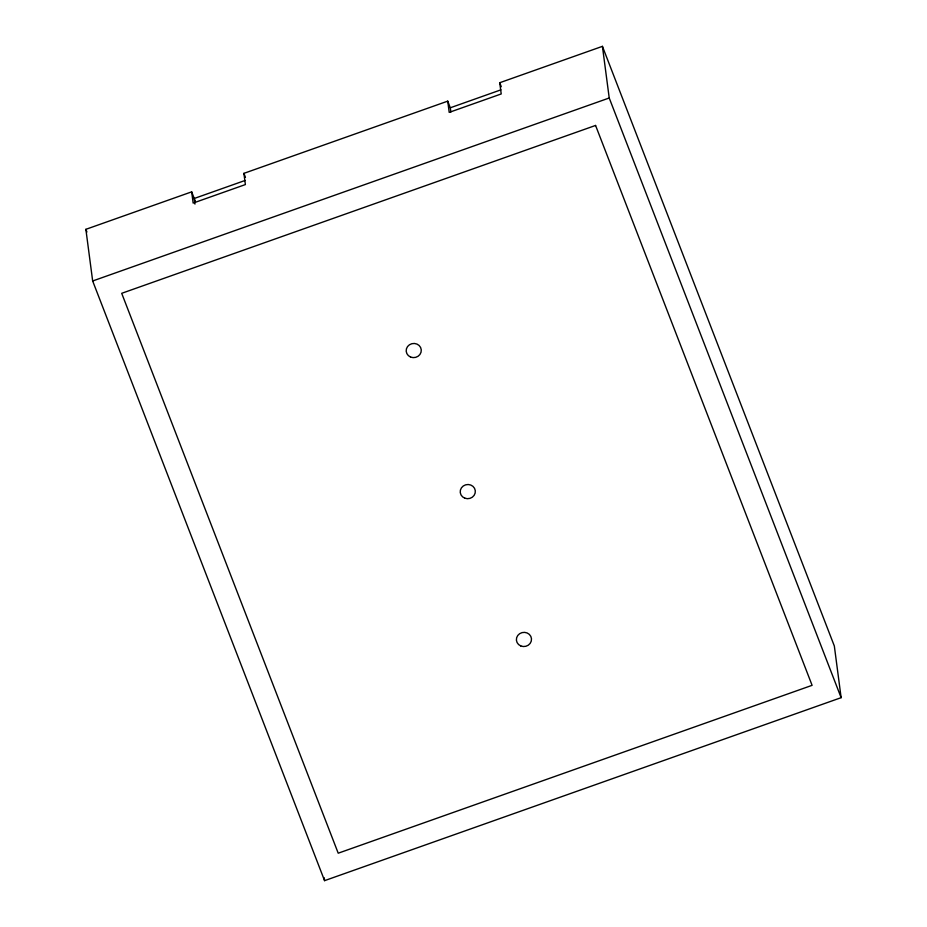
<?xml version="1.0" encoding="UTF-8"?>
<svg xmlns="http://www.w3.org/2000/svg" width="927" height="927" viewBox="0 0 927 927"><rect width="100%" height="100%" fill="white"/><g stroke="black" fill="none" stroke-linecap="round" stroke-linejoin="round"><path stroke-width="1.39" d="M191.669 191.854L193.152 203.071L245.377 184.577L243.905 173.349L447.729 101.147L449.201 112.376L501.217 93.951L499.734 82.723L602.423 46.35L834.335 646.015L841.125 697.672L324.577 880.65L92.665 280.985L85.875 229.328L191.669 191.854L195.261 201.136M245.134 180.452L194.23 198.482L194.971 204.091M450.846 111.993L450.29 107.787L500.962 89.826M92.665 280.985L609.224 97.995L602.423 46.35M609.224 97.995L841.125 697.672M499.734 82.723L501.275 86.709M447.729 101.147L450.29 107.787M243.905 173.349L245.446 177.335M85.875 229.328L86.918 232.04M324.195 877.776L324.577 880.65M595.574 125.446L121.704 293.314L338.216 853.199L812.098 685.331L595.574 125.446M520.731 645.922A7.567 7.08 -7.5 0 0 531.484 638.738A7.567 7.08 -7.5 0 0 519.63 633.697A7.567 7.08 -7.5 0 0 520.731 645.922M410.522 357.011A7.567 7.08 -7.5 0 0 421.264 349.827A7.567 7.08 -7.5 0 0 409.421 344.786A7.567 7.08 -7.5 0 0 410.522 357.011M464.821 498.181A7.567 7.08 -7.5 0 0 475.284 490.626A7.567 7.08 -7.5 0 0 463.233 486.003A7.567 7.08 -7.5 0 0 464.821 498.181"/></g></svg>
